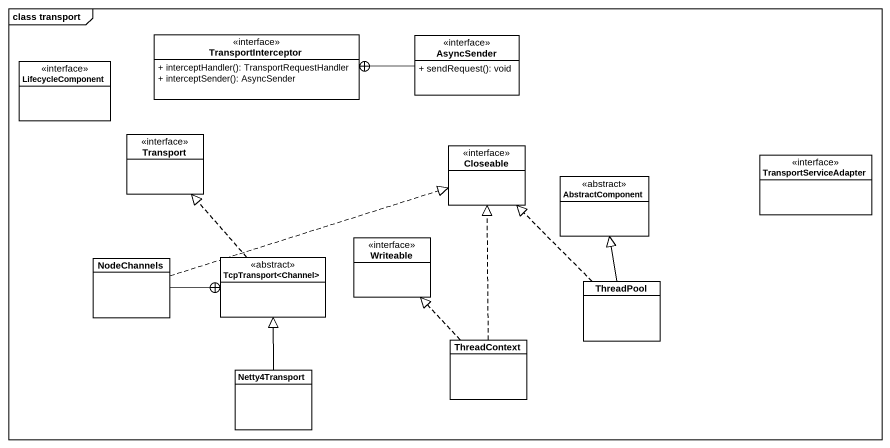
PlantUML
@startuml
mainframe class transport
hide circle
hide empty members
skinparam classAttributeIconSize 0
class TransportInterceptor <<interface>> {
  + interceptHandler(): TransportRequestHandler
  + interceptSender(): AsyncSender
}
class AsyncSender <<interface>> {
  + sendRequest(): void
}
class LifecycleComponent <<interface>>
class Transport <<interface>>
class Closeable <<interface>>
class TransportServiceAdapter <<interface>>
class AbstractComponent <<abstract>>
class Writeable <<interface>>
class NodeChannels
class "TcpTransport<Channel>" as TcpTransport_Channel <<abstract>>
class ThreadPool
class ThreadContext
class Netty4Transport
AsyncSender -left-+ TransportInterceptor
NodeChannels .right.|> Closeable
NodeChannels -right-+ TcpTransport_Channel
TcpTransport_Channel .up.|> Transport
ThreadPool .up.|> Closeable
ThreadPool -up-|> AbstractComponent
ThreadContext .up.|> Closeable
ThreadContext .up.|> Writeable
Netty4Transport -up-|> TcpTransport_Channel
@enduml
